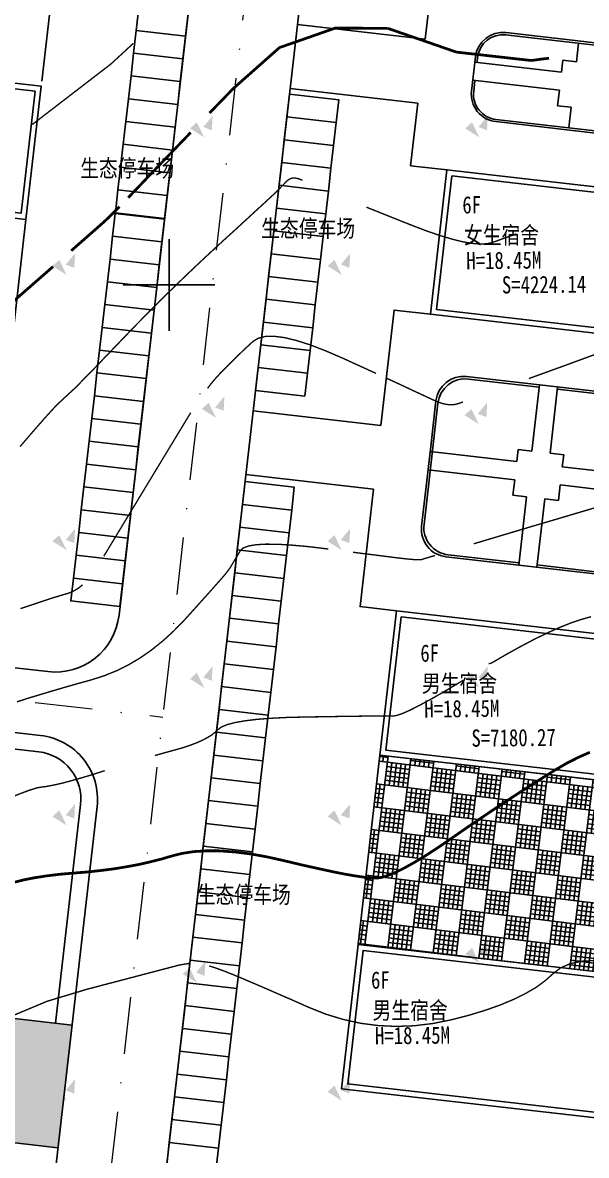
# Model space of a CAD drawing. Extents: x 496261 to 1768172, y 3738341 to 4579341.
# Drawn here: x 496884 to 496945.5, y 4379305.1 to 4379428.6 of the extents above; entities that cross this region are included whole.
import ezdxf

# ---------------------------------------------------------------- set-up
doc = ezdxf.new("R2010")
doc.units = 0
doc.header["$MEASUREMENT"] = 0
doc.linetypes.add('DASHDOT2', pattern=[0.5, 0.25, -0.125, 0, -0.125])
doc.layers.get('0').update_dxf_attribs({"color": 8, "linetype": 'CONTINUOUS'})
for name, color, linetype in [('0-road', 33, 'CONTINUOUS'), ('DGX', 8, 'CONTINUOUS'), ('DMTZ', 8, 'CONTINUOUS'), ('DXPM', 7, 'CONTINUOUS'), ('GN-草地', 7, 'CONTINUOUS'), ('pl-pudi01', 25, 'CONTINUOUS'), ('PUB_TEXT', 7, 'CONTINUOUS'), ('TK', 8, 'CONTINUOUS'), ('WALL', 2, 'CONTINUOUS'), ('停车位', 8, 'CONTINUOUS'), ('建筑轮廓', 2, 'CONTINUOUS'), ('细线', 7, 'CONTINUOUS'), ('车行道', 5, 'CONTINUOUS'), ('铺地', 25, 'CONTINUOUS')]:
    doc.layers.add(name, color=color, linetype=linetype)
doc.layers.add('道路红线', color=1, linetype='CONTINUOUS', lineweight=0)
doc.styles.add('HT', font='simhei.ttf', dxfattribs={"width": 0.8})

# ---------------------------------------------------------------- blocks, each defined once
blk = doc.blocks.new('gc090')
for points in [[(1.07, 1.45, 0, 1, 0), (0.52, 0.05, 1, 1, 0)], [(-1.02, 0.41, 1, 0, 0), (0.15, -0.9, 0, 0, 0)]]:
    blk.add_lwpolyline(points, format="xyseb")
blk = doc.blocks.new('SEDWWWW')
blk.add_line((4001306, -5831821), (4001306, -5825461))
at = {"layer": 'WALL', "color": 6, "ltscale": 10}
for points in [[(4001786, -5832061), (4001306, -5832061), (4001306, -5825221), (4001786, -5825221)], [(4005386, -5841061), (4005386, -5861821)], [(4005586, -5841061), (4005586, -5861821)], [(4009026, -5841061), (4009026, -5847921), (4012626, -5847921), (4012626, -5854961), (4009026, -5854961), (4009026, -5861821)], [(4009226, -5841061), (4009226, -5847721), (4012826, -5847721), (4012826, -5855161), (4009226, -5855161), (4009226, -5861821)], [(4001786, -5877661), (4001306, -5877661), (4001306, -5870821), (4001786, -5870821)]]:
    blk.add_lwpolyline(points, dxfattribs=at)
at = {"layer": 'WALL', "ltscale": 10}
for points in [[(4001786, -5841061), (4038026, -5841061), (4038026, -5825221), (4001786, -5825221)], [(4002386, -5840461), (4037426, -5840461), (4037426, -5825821), (4002386, -5825821)], [(4001786, -5861821), (4038026, -5861821), (4038026, -5877661), (4001786, -5877661)], [(4002386, -5862421), (4037426, -5862421), (4037426, -5877061), (4002386, -5877061)]]:
    blk.add_lwpolyline(points, close=True, dxfattribs=at)
for points in [[(4002386, -5832061), (4005686, -5832061), (4005686, -5825821)], [(4002386, -5832661), (4006286, -5832661), (4006286, -5825821)], [(4002386, -5870221), (4006286, -5870221), (4006286, -5877061)], [(4002386, -5870821), (4005686, -5870821), (4005686, -5877061)]]:
    blk.add_lwpolyline(points, dxfattribs=at)
blk = doc.blocks.new('ERE3R23')
at = {"layer": 'WALL', "color": 6, "ltscale": 10}
for p, q in [((3909157, -5838277), (3909157, -5831437)), ((3909757, -5831437), (3909157, -5831437)), ((3909757, -5838277), (3909157, -5838277))]:
    blk.add_line(p, q, dxfattribs=at)
at = {"layer": 'WALL', "ltscale": 10}
for points in [[(3909757, -5847277), (3953197, -5847277), (3953197, -5831437), (3909757, -5831437)], [(3910357, -5846677), (3952597, -5846677), (3952597, -5832037), (3910357, -5832037)]]:
    blk.add_lwpolyline(points, close=True, dxfattribs=at)
for points in [[(3910357, -5838277), (3913597, -5838277), (3913597, -5832037)], [(3910357, -5838877), (3914197, -5838877), (3914197, -5832037)]]:
    blk.add_lwpolyline(points, dxfattribs=at)

msp = doc.modelspace()

# ---------------------------------------------------------------- hatches: boundary and pattern name
at = {"layer": 'GN-草地'}
h = msp.add_hatch(dxfattribs=at)
h.set_pattern_fill('LZX_PAT003', color=8, scale=4, angle=353, style=0)
h.set_pattern_definition([(353, (490597.2974, 4385507.4113), (0.30467336, 2.4813654), []), (353, (490597.3583, 4385507.9075), (0.6093467, 4.9627308), [2.5, -2.5]), (353, (490597.4193, 4385508.404), (0.6093467, 4.9627308), [2.5, -2.5]), (353, (490597.48, 4385508.9), (0.6093467, 4.9627308), [2.5, -2.5]), (353, (490597.541, 4385509.3964), (0.6093467, 4.9627308), [2.5, -2.5]), (353, (490597.663, 4385510.389), (0.6093467, 4.9627308), [-2.5, 2.5]), (353, (490597.724, 4385510.885), (0.6093467, 4.9627308), [-2.5, 2.5]), (353, (490597.785, 4385511.3815), (0.6093467, 4.9627308), [-2.5, 2.5]), (353, (490597.846, 4385511.8777), (0.6093467, 4.9627308), [-2.5, 2.5]), (83, (490597.2974, 4385507.4113), (-2.4813654, 0.30467336), []), (83, (490597.7937, 4385507.3503), (-4.9627308, 0.6093467), [2.5, -2.5]), (83, (490598.29, 4385507.2894), (-4.9627308, 0.6093467), [2.5, -2.5]), (83, (490598.786, 4385507.2285), (-4.9627308, 0.6093467), [2.5, -2.5]), (83, (490599.2825, 4385507.1675), (-4.9627308, 0.6093467), [2.5, -2.5]), (83, (490600.275, 4385507.0457), (-4.9627308, 0.6093467), [-2.5, 2.5]), (83, (490600.7713, 4385506.9847), (-4.9627308, 0.6093467), [-2.5, 2.5]), (83, (490601.2676, 4385506.924), (-4.9627308, 0.6093467), [-2.5, 2.5]), (83, (490601.764, 4385506.863), (-4.9627308, 0.6093467), [-2.5, 2.5])])
h.paths.add_polyline_path([(496922.99, 4379348.76), (496920.62, 4379328.14), (496949.24, 4379324.85), (496950, 4379331.47), (496946.42, 4379331.88), (496947.27, 4379339.27), (496950.85, 4379338.86), (496951.6, 4379345.48)])
at = {"layer": '铺地'}
h = msp.add_hatch(dxfattribs=at)
h.set_pattern_fill('GRAVEL', color=8, scale=8, angle=90, style=0)
h.set_pattern_definition([(318.0128, (496845.26926, 4379273.4613), (72.00002, -63.9999754), [1.0763, -106.5527]), (274.9697, (496846.06926, 4379272.7413), (-7.9999444, 96.0000072), [1.84694, -182.8474]), (222.5104, (496846.22926, 4379270.9013), (88.0000578, 79.9999385), [1.3023, -128.92826]), (357.2737, (496848.22926, 4379267.7813), (-160.0000035, 7.9999449), [1.6819, -166.50846]), (22.8337, (496849.90926, 4379267.7013), (-95.9999655, -40.0000932), [1.64924, -163.27498]), (87.2737, (496851.42926, 4379268.3413), (-7.9999449, -160.0000035), [1.6819, -166.50846]), (127.6942, (496851.50926, 4379270.0213), (79.99993835, -104.00004714), [2.22423, -220.1988]), (162.2553, (496850.14926, 4379271.7813), (-175.999978, 56.0000605), [2.0999, -207.89057]), (211.4296, (496848.14926, 4379272.4213), (-103.999951, -64.000081), [1.6876, -167.07258]), (265.2364, (496846.70926, 4379271.5413), (7.9999195, 88.0000087), [1.92666, -94.4061]), (312.3974, (496846.54926, 4379269.6213), (87.9999506, -96.000046), [2.49158, -246.667]), (228.8141, (496848.30926, 4379275.7013), (-47.9999704, -56.0000305), [0.8504, -84.19075]), (261.4692, (496847.74926, 4379275.0613), (16.0000482, 103.9999886), [1.6179, -160.17209]), (315, (496847.509, 4379273.4613), (8, 1e-06), [1.13137, -10.18234]), (293.1986, (496846.5493, 4379272.9013), (-16.000016, 39.9999955), [0.60926, -60.31692]), (21.8014, (496846.7893, 4379272.3413), (-24.000001, -8.000003), [0.86162, -42.2197]), (120.9638, (496847.5893, 4379272.6613), (-16.000023, 23.999982), [1.39943, -45.2482]), (251.565, (496846.8693, 4379273.8613), (7.999985, 16.000005), [1.01193, -24.2863]), (106.3895, (496846.78926, 4379267.7013), (-23.9999533, 80.0000141), [1.4176, -140.34276]), (160.3462, (496846.38926, 4379269.0613), (88.0000217, -31.9999492), [1.1893, -117.73926]), (23.1986, (496845.2693, 4379273.8613), (-39.999996, -16.000016), [1.21852, -59.70766]), (73.6105, (496846.38926, 4379274.3413), (-23.99993, -80.000021), [1.4176, -140.34276]), (69.444, (496851.7493, 4379267.7013), (-15.999962, -40.000017), [1.36704, -66.985]), (24.7751, (496852.22926, 4379268.9813), (-88.0000216, -39.9999503), [1.14542, -113.39714]), (156.8014, (496853.2693, 4379273.9413), (-40, 16.000005), [1.21852, -59.70766]), (107.354, (496852.14926, 4379274.4213), (31.9999711, -104.0000115), [1.34105, -132.7634]), (159.444, (496853.2693, 4379270.0213), (40.000017, -15.999962), [0.68352, -67.6685]), (191.3099, (496853.2693, 4379273.4613), (-32.000005, -7.999986), [0.40792, -40.38423]), (255.9638, (496852.8693, 4379273.3813), (7.99998, 24.000006), [1.64924, -31.3356]), (276.009, (496852.46926, 4379271.7813), (-8.0000062, 79.9999968), [1.5284, -151.31138]), (33.69, (496848.3093, 4379272.6613), (-15.999995, -8.000013), [1.15378, -27.69063]), (83.1572, (496849.26926, 4379273.3013), (16.0000442, 135.99999725), [2.01435, -199.4205]), (150.9454, (496849.50926, 4379275.3013), (56.0000077, -31.999992), [0.82365, -81.5414]), (180, (496848.789, 4379275.701), (-8, -8), [0.48, -7.52]), (210.2564, (496852.22926, 4379271.6213), (56.000015, 31.9999672), [1.1114, -110.02816]), (138.0128, (496851.26926, 4379271.0613), (-72.00002, 63.9999754), [2.15258, -105.47642]), (90, (496849.669, 4379272.501), (-8, 8), [2.08, -5.92]), (55.3048, (496849.66926, 4379274.5813), (-56.0000573, -79.9999622), [1.2649, -125.2262]), (344.0546, (496850.3893, 4379275.6213), (32.000002, -7.999994), [1.1648, -57.07606]), (297.646, (496851.50926, 4379275.3013), (80.0000838, -151.9999548), [1.89652, -187.7558]), (265.4261, (496852.38926, 4379273.6213), (-7.9999433, -104.0000056), [2.0064, -198.6326])])
h.paths.add_polyline_path([(496812.28, 4379322.53), (496780.19, 4379326.21), (496782.16, 4379343.35), (496763.58, 4379345.49), (496762.44, 4379335.59), (496769.52, 4379334.78), (496765.61, 4379300.73), (496758.53, 4379301.54), (496756.85, 4379286.84), (496768.69, 4379285.48), (496768.97, 4379287.89), (496773.44, 4379287.38), (496773.16, 4379284.97), (496775.2, 4379284.73), (496811.34, 4379313.43)])
h.paths.add_polyline_path([(496788.42, 4379312.7), (496783.95, 4379313.21), (496784.47, 4379317.68), (496788.94, 4379317.17)], flags=16)
h.paths.add_polyline_path([(496787.15, 4379302.78), (496786.63, 4379298.31), (496782.16, 4379298.83), (496782.67, 4379303.3)], flags=16)
h.paths.add_polyline_path([(496776.5, 4379314.02), (496772.03, 4379314.54), (496772.54, 4379319.01), (496777.01, 4379318.49)], flags=16)
h.paths.add_polyline_path([(496775.36, 4379304.14), (496774.85, 4379299.67), (496770.38, 4379300.18), (496770.89, 4379304.65)], flags=16)
h.paths.add_polyline_path([(496889.42, 4379319.32), (496870.84, 4379321.46), (496870.2, 4379315.88), (496838.11, 4379319.56), (496836.99, 4379309.83), (496865.12, 4379274.41), (496868.26, 4379274.05), (496868.55, 4379276.56), (496873.02, 4379276.05), (496872.73, 4379273.54), (496884.01, 4379272.24), (496885.69, 4379286.87), (496879.75, 4379287.55), (496881.94, 4379306.63), (496887.88, 4379305.95)])
h.paths.add_polyline_path([(496860.19, 4379309.01), (496864.66, 4379308.5), (496864.15, 4379304.02), (496859.68, 4379304.54)], flags=16)
h.paths.add_polyline_path([(496858.52, 4379294.44), (496862.99, 4379293.93), (496862.48, 4379289.46), (496858.01, 4379289.97)], flags=16)
h.paths.add_polyline_path([(496872.13, 4379307.76), (496876.6, 4379307.25), (496876.08, 4379302.77), (496871.61, 4379303.29)], flags=16)
h.paths.add_polyline_path([(496870.45, 4379293.15), (496874.92, 4379292.63), (496874.41, 4379288.16), (496869.94, 4379288.68)], flags=16)

# ---------------------------------------------------------------- linework, layer by layer
at = {"elevation": 1400.7}
for points in [[(496888.12, 4379439.53), (496886.13, 4379422.2)], [(496884.4, 4379407.14), (496882.84, 4379393.54)], [(496870.84, 4379321.46), (496889.42, 4379319.32)], [(496887.88, 4379305.95), (496881.94, 4379306.63), (496879.75, 4379287.55), (496885.69, 4379286.87)]]:
    msp.add_lwpolyline(points, dxfattribs=at)
at = {"layer": '0-road', "linetype": 'Continuous', "ltscale": 5}
for p, q in [((496927.92, 4379426.79, 1400.7), (496914.02, 4379428.38, 1400.7)), ((496927.13, 4379419.83, 1400.7), (496913.22, 4379421.43, 1400.7)), ((496923.09, 4379384.7), (496909.18, 4379386.29)), ((496922.29, 4379377.74), (496908.38, 4379379.34))]:
    msp.add_line(p, q, dxfattribs=at)
at = {"layer": '0-road', "color": 8, "linetype": 'Continuous', "ltscale": 5, "elevation": 1400.7}
for points in [[(496932.68, 4379433.17), (496928.71, 4379433.62), (496927.92, 4379426.79)], [(496927.13, 4379419.83), (496926.34, 4379413), (496930.31, 4379412.54)], [(496928.51, 4379396.81), (496924.53, 4379397.26), (496923.09, 4379384.7)], [(496922.29, 4379377.74), (496920.83, 4379364.95), (496924.8, 4379364.5)]]:
    msp.add_lwpolyline(points, dxfattribs=at)
at = {"layer": 'DGX', "color": 8, "linetype": 'Continuous'}
for points, const_width, elevation in [([(496906.97, 4379421.38), (496912.04, 4379425.87), (496918.13, 4379428), (496923.85, 4379427.97)], 0.3, 1407.5), ([(496923.85, 4379427.97), (496931.33, 4379425.38)], 0.3, 1407.5), ([(496885.1, 4379417.5), (496893.67, 4379424.09), (496896.09, 4379426.32)], 0.15, 1408), ([(496931.33, 4379425.38), (496939.52, 4379424.46)], 0.3, 1407.5), ([(496939.52, 4379424.46), (496940.54, 4379424.61), (496941.44, 4379424.71)], 0.3, 1407.5), ([(496904.41, 4379418.73), (496905.52, 4379419.88), (496906.83, 4379421.23), (496906.97, 4379421.38)], 0.3, 1407.5), ([(496895.54, 4379409.51), (496896.06, 4379410.05), (496896.94, 4379410.97), (496897.96, 4379412.04), (496899.13, 4379413.26), (496900.38, 4379414.56), (496901.64, 4379415.87), (496902.36, 4379416.62)], 0.3, 1407.5), ([(496883.75, 4379382.38), (496884.77, 4379383.57), (496885.66, 4379384.59), (496886.4, 4379385.44), (496887.02, 4379386.12), (496887.49, 4379386.63), (496887.83, 4379386.98), (496888.09, 4379387.23), (496888.34, 4379387.46), (496888.57, 4379387.68), (496888.78, 4379387.87), (496888.97, 4379388.05), (496889.15, 4379388.22), (496889.31, 4379388.36), (496889.45, 4379388.49), (496889.66, 4379388.68), (496890.02, 4379389.03), (496890.51, 4379389.54), (496891.16, 4379390.2), (496891.95, 4379391.01), (496892.88, 4379391.98), (496893.96, 4379393.1), (496895.19, 4379394.38), (496896.49, 4379395.73), (496897.81, 4379397.06), (496899.13, 4379398.39), (496900.47, 4379399.7), (496901.81, 4379401), (496903.17, 4379402.29), (496904.53, 4379403.56), (496905.91, 4379404.83), (496907.21, 4379406.01), (496908.35, 4379407.06), (496909.33, 4379407.96), (496910.16, 4379408.72), (496910.82, 4379409.33), (496911.33, 4379409.8), (496911.68, 4379410.13), (496911.87, 4379410.31), (496911.98, 4379410.43), (496912.09, 4379410.55), (496912.2, 4379410.67), (496912.32, 4379410.79), (496912.44, 4379410.91), (496912.57, 4379411.04), (496912.69, 4379411.17), (496912.82, 4379411.3), (496912.96, 4379411.42), (496913.1, 4379411.52), (496913.25, 4379411.59), (496913.41, 4379411.64), (496913.58, 4379411.66), (496913.76, 4379411.65), (496913.94, 4379411.62), (496914.13, 4379411.57), (496914.36, 4379411.49), (496914.56, 4379411.41)], 0.15, 1407), ([(496889.33, 4379403.73), (496889.92, 4379404.25), (496891.06, 4379405.25), (496891.96, 4379406.04), (496892.63, 4379406.63), (496893.05, 4379407.01), (496893.24, 4379407.19), (496893.32, 4379407.27), (496893.39, 4379407.34), (496893.47, 4379407.42), (496893.54, 4379407.49), (496893.62, 4379407.57), (496893.7, 4379407.64), (496893.77, 4379407.71), (496893.85, 4379407.78), (496894, 4379407.93), (496894.3, 4379408.23), (496894.6, 4379408.54)], 0.3, 1407.5), ([(496921.52, 4379408.48), (496922.22, 4379408.2), (496923.55, 4379407.67), (496925, 4379407.09), (496926.58, 4379406.46), (496928.16, 4379405.86), (496929.59, 4379405.37), (496930.88, 4379404.99), (496932.04, 4379404.7), (496933.06, 4379404.53), (496933.93, 4379404.46), (496934.67, 4379404.49), (496935.26, 4379404.63), (496935.9, 4379404.86), (496936.75, 4379405.17), (496937.82, 4379405.55), (496937.88, 4379405.58)], 0.15, 1407), ([(496882.41, 4379397.68), (496883.19, 4379398.36), (496885.1, 4379400.03), (496886.94, 4379401.64), (496887.36, 4379402.01)], 0.3, 1407.5), ([(496939.24, 4379389.8), (496940.26, 4379390.17), (496942.69, 4379391.05), (496945.12, 4379391.94), (496947.27, 4379392.73), (496949.13, 4379393.41), (496950.71, 4379394), (496952.01, 4379394.5), (496953.02, 4379394.89), (496953.75, 4379395.18), (496954.19, 4379395.38), (496954.53, 4379395.53), (496954.95, 4379395.7), (496955.46, 4379395.88), (496956.05, 4379396.07), (496956.72, 4379396.27), (496956.99, 4379396.35)], 0.15, 1406.5), ([(496904.2, 4379388.73), (496904.53, 4379389.17), (496905.02, 4379389.76), (496905.48, 4379390.26), (496905.92, 4379390.72), (496906.36, 4379391.17), (496906.82, 4379391.62), (496907.27, 4379392.07), (496907.74, 4379392.52), (496908.2, 4379392.97), (496908.68, 4379393.41), (496909.16, 4379393.85), (496909.73, 4379394.2), (496910.5, 4379394.39), (496911.45, 4379394.41), (496912.59, 4379394.26), (496913.92, 4379393.94), (496915.43, 4379393.46), (496917.13, 4379392.8), (496919.02, 4379391.98), (496920.91, 4379391.12), (496922.57, 4379390.36)], 0.15, 1406.5), ([(496923.65, 4379389.86), (496924.1, 4379389.66), (496925.4, 4379389.06), (496926.5, 4379388.54), (496927.41, 4379388.12), (496928.13, 4379387.78), (496928.65, 4379387.54), (496929.06, 4379387.35), (496929.45, 4379387.2), (496929.82, 4379387.08), (496930.17, 4379387), (496930.5, 4379386.95), (496930.81, 4379386.94), (496931.09, 4379386.96), (496931.36, 4379387.02), (496931.76, 4379387.15), (496932.06, 4379387.25)], 0.15, 1406.5), ([(496892.88, 4379370.43), (496902.36, 4379386.08)], 0.15, 1406.5), ([(496933.23, 4379371.79), (496934.19, 4379372.08), (496936.54, 4379372.78), (496939.25, 4379373.59), (496941.97, 4379374.39), (496944.33, 4379375.09), (496946.35, 4379375.69), (496948.01, 4379376.18), (496949.33, 4379376.56), (496950.29, 4379376.84), (496950.9, 4379377.01), (496951.16, 4379377.07), (496951.26, 4379377.09), (496951.36, 4379377.11), (496951.48, 4379377.15), (496951.61, 4379377.19), (496951.75, 4379377.24), (496951.91, 4379377.3), (496952.07, 4379377.37), (496952.25, 4379377.45), (496952.38, 4379377.51)], 0.15, 1406), ([(496883.42, 4379354.57), (496884.74, 4379354.99), (496886.07, 4379355.39), (496887.41, 4379355.79), (496888.77, 4379356.19), (496890.14, 4379356.58), (496891.53, 4379356.96), (496892.91, 4379357.4), (496894.25, 4379357.94), (496895.57, 4379358.59), (496896.85, 4379359.35), (496898.11, 4379360.23), (496899.33, 4379361.21), (496900.52, 4379362.3), (496901.68, 4379363.49), (496902.76, 4379364.68), (496903.7, 4379365.73), (496904.52, 4379366.64), (496905.2, 4379367.41), (496905.76, 4379368.04), (496906.18, 4379368.54), (496906.46, 4379368.9), (496906.62, 4379369.12), (496906.72, 4379369.28), (496906.83, 4379369.47), (496906.96, 4379369.68), (496907.09, 4379369.91), (496907.24, 4379370.16), (496907.41, 4379370.43), (496907.59, 4379370.73), (496907.78, 4379371.05), (496908.1, 4379371.34), (496908.67, 4379371.55), (496909.49, 4379371.69), (496910.55, 4379371.75), (496911.86, 4379371.74), (496913.41, 4379371.64), (496915.22, 4379371.48), (496917.27, 4379371.23), (496917.36, 4379371.22)], 0.15, 1406), ([(496920.05, 4379370.87), (496921.12, 4379370.73), (496922.68, 4379370.54), (496923.98, 4379370.37), (496925.04, 4379370.24), (496925.85, 4379370.15), (496926.42, 4379370.09), (496926.74, 4379370.07), (496926.92, 4379370.06), (496927.08, 4379370.06), (496927.22, 4379370.06), (496927.34, 4379370.06), (496927.44, 4379370.06), (496927.51, 4379370.07), (496927.57, 4379370.08), (496927.6, 4379370.09), (496927.8, 4379370.16), (496928.36, 4379370.33), (496929, 4379370.52)], 0.15, 1406), ([(496883.8, 4379364.73), (496884.88, 4379365.09), (496885.84, 4379365.41), (496886.68, 4379365.68), (496887.4, 4379365.92), (496888, 4379366.1), (496888.48, 4379366.25), (496888.84, 4379366.35), (496889.13, 4379366.44), (496889.42, 4379366.56), (496889.69, 4379366.7), (496889.97, 4379366.86), (496890.23, 4379367.04), (496890.49, 4379367.25), (496890.58, 4379367.33)], 0.15, 1406.5), ([(496935.05, 4379358.75), (496935.1, 4379358.76), (496936.84, 4379359.77), (496938.47, 4379360.67), (496939.98, 4379361.46), (496941.39, 4379362.14), (496942.68, 4379362.71), (496943.87, 4379363.18), (496944.95, 4379363.54), (496946.01, 4379363.84)], 0.15, 1405.5), ([(496934.86, 4379358.73), (496935.05, 4379358.75)], 0.15, 1405.5), ([(496935.05, 4379358.72), (496935.06, 4379358.73)], 0.15, 1405.5), ([(496898.46, 4379348.71), (496898.91, 4379348.84), (496899.83, 4379349.1), (496900.72, 4379349.34), (496901.55, 4379349.58), (496902.3, 4379349.83), (496902.99, 4379350.09), (496903.6, 4379350.36), (496904.13, 4379350.64), (496904.6, 4379350.92), (496904.99, 4379351.22), (496905.31, 4379351.52), (496905.71, 4379351.82), (496906.33, 4379352.08), (496907.17, 4379352.3), (496908.24, 4379352.49), (496909.53, 4379352.65), (496911.05, 4379352.77), (496912.8, 4379352.86), (496914.77, 4379352.91), (496916.74, 4379352.94), (496918.49, 4379352.97), (496920.02, 4379352.99), (496921.33, 4379353.01), (496922.42, 4379353.02), (496923.29, 4379353.02), (496923.94, 4379353.02), (496924.37, 4379353.01), (496924.79, 4379353.07), (496925.41, 4379353.28), (496926.22, 4379353.63), (496927.23, 4379354.14), (496928.44, 4379354.79), (496929.85, 4379355.59), (496932.07, 4379356.91)], 0.15, 1405.5), ([(496882.88, 4379334.84), (496884.07, 4379335.14), (496885.33, 4379335.39), (496886.68, 4379335.6), (496888.09, 4379335.77), (496889.59, 4379335.9), (496891.1, 4379336.02), (496892.56, 4379336.18), (496893.96, 4379336.36), (496895.31, 4379336.58), (496896.62, 4379336.82), (496897.87, 4379337.1), (496899.07, 4379337.4), (496900.22, 4379337.74), (496901.39, 4379338.04), (496902.68, 4379338.24), (496904.07, 4379338.33), (496905.57, 4379338.32), (496907.17, 4379338.2), (496908.88, 4379337.99), (496910.71, 4379337.66), (496912.63, 4379337.23), (496914.52, 4379336.78), (496916.23, 4379336.4), (496917.75, 4379336.07), (496919.09, 4379335.8), (496920.24, 4379335.6), (496921.21, 4379335.46), (496922, 4379335.37), (496922.6, 4379335.35), (496923.17, 4379335.43), (496923.87, 4379335.64), (496924.69, 4379335.98), (496925.65, 4379336.45), (496926.73, 4379337.05), (496927.94, 4379337.78), (496929.27, 4379338.64), (496930.73, 4379339.64), (496932.24, 4379340.69), (496933.73, 4379341.7), (496935.18, 4379342.68), (496936.61, 4379343.63), (496938.02, 4379344.55), (496939.39, 4379345.43), (496940.74, 4379346.29), (496942.06, 4379347.11), (496943.36, 4379347.87), (496944.64, 4379348.52), (496945.89, 4379349.07)], 0.3, 1405), ([(496868.34, 4379337.39), (496869.88, 4379338.14), (496871.97, 4379339.16), (496874.36, 4379340.31), (496876.76, 4379341.45), (496878.9, 4379342.44), (496880.76, 4379343.29), (496882.36, 4379343.98), (496883.7, 4379344.53), (496884.77, 4379344.93), (496885.57, 4379345.18), (496886.1, 4379345.28), (496886.55, 4379345.33), (496887.1, 4379345.43), (496887.75, 4379345.56), (496888.5, 4379345.74), (496889.35, 4379345.97), (496890.29, 4379346.23), (496891.34, 4379346.54), (496892.48, 4379346.9), (496892.99, 4379347.06)], 0.15, 1405.5), ([(496867.92, 4379298.21), (496870.98, 4379303.31), (496872.04, 4379305.65), (496872.63, 4379307.77), (496872.78, 4379310.57), (496873.29, 4379312.39), (496874.39, 4379314.23), (496876.1, 4379316.09), (496877.18, 4379317.03), (496878.41, 4379317.95), (496881.29, 4379319.66), (496886.68, 4379321.92), (496890.98, 4379323.22), (496901.09, 4379325.87), (496902.36, 4379326.09)], 0.15, 1404.5), ([(496904.38, 4379325.78), (496904.78, 4379325.66), (496905.36, 4379325.46), (496906.03, 4379325.21), (496906.87, 4379324.88), (496907.86, 4379324.47), (496909.01, 4379323.98), (496910.32, 4379323.42), (496911.79, 4379322.78), (496913.42, 4379322.07), (496915.2, 4379321.28), (496917.08, 4379320.53), (496918.97, 4379319.95), (496920.89, 4379319.53), (496922.82, 4379319.28), (496924.77, 4379319.19), (496926.74, 4379319.26), (496928.73, 4379319.5), (496930.74, 4379319.9), (496932.68, 4379320.4), (496934.46, 4379320.94), (496936.08, 4379321.51), (496937.54, 4379322.12), (496938.85, 4379322.76), (496940, 4379323.43), (496940.99, 4379324.15), (496941.82, 4379324.89), (496942.68, 4379325.56), (496943.75, 4379326.03), (496945.03, 4379326.3), (496946.53, 4379326.37)], 0.15, 1404.5)]:
    msp.add_lwpolyline(points, dxfattribs=dict(at, const_width=const_width, elevation=elevation))
at = {"layer": 'DGX', "color": 8, "linetype": 'Continuous', "const_width": 0.15}
msp.add_lwpolyline([(496733.36, 4379141.7, 0.000002), (496728.88, 4379138.16, 0.000366)], format="xyb", dxfattribs=at)
at = {"layer": 'DXPM', "color": 42}
for p, q in [((496944.43, 4379424.33), (496944.66, 4379426.35)), ((496933.34, 4379424.29), (496942.79, 4379423.21)), ((496942.79, 4379423.21), (496942.94, 4379424.5)), ((496942.94, 4379424.5), (496944.43, 4379424.33)), ((496942.56, 4379421.22), (496933.11, 4379422.31)), ((496942.37, 4379419.54), (496942.56, 4379421.22)), ((496943.86, 4379419.37), (496942.37, 4379419.54)), ((496943.6, 4379417.13), (496943.86, 4379419.37)), ((496939.56, 4379381.88), (496940.38, 4379389.1)), ((496941.54, 4379381.65), (496942.37, 4379388.87)), ((496937.92, 4379380.76), (496938.06, 4379382.05)), ((496938.06, 4379382.05), (496939.56, 4379381.88)), ((496928.47, 4379381.84), (496937.92, 4379380.76)), ((496941.54, 4379381.65), (496943.03, 4379381.48)), ((496943.03, 4379381.48), (496942.88, 4379380.19)), ((496937.69, 4379378.77), (496928.24, 4379379.85)), ((496942.88, 4379380.19), (496947.7, 4379379.63)), ((496937.49, 4379377.08), (496937.69, 4379378.77)), ((496938.98, 4379376.91), (496937.49, 4379377.08)), ((496942.66, 4379378.2), (496942.46, 4379376.51)), ((496947.47, 4379377.65), (496942.66, 4379378.2)), ((496938.13, 4379369.47), (496938.98, 4379376.91)), ((496940.12, 4379369.24), (496940.97, 4379376.69)), ((496942.46, 4379376.51), (496940.97, 4379376.69))]:
    msp.add_line(p, q, dxfattribs=at)
at = {"layer": 'pl-pudi01'}
msp.add_ellipse((496973.86, 4379295.08), major_axis=(-26.7, 5.51), ratio=0.505793, start_param=4.076025, end_param=6.657397, dxfattribs=at)
at = {"layer": 'TK', "color": 8, "linetype": 'Continuous'}
for p, q in [((496900, 4379395), (496900, 4379405)), ((496895, 4379400), (496905, 4379400))]:
    msp.add_line(p, q, dxfattribs=at)
at = {"layer": '停车位', "color": 8, "elevation": 1400.7}
for points in [[(496902.08, 4379429.61), (496896.71, 4379430.23), (496896.43, 4379427.75), (496901.79, 4379427.13)], [(496901.79, 4379427.13), (496896.43, 4379427.75), (496896.14, 4379425.26), (496901.51, 4379424.65)], [(496901.51, 4379424.65), (496896.14, 4379425.26), (496895.86, 4379422.78), (496901.22, 4379422.16)], [(496901.51, 4379424.65), (496896.14, 4379425.26), (496895.86, 4379422.78), (496901.22, 4379422.16)], [(496901.22, 4379422.16), (496895.86, 4379422.78), (496895.57, 4379420.29), (496900.94, 4379419.68)], [(496900.94, 4379419.68), (496895.57, 4379420.29), (496895.29, 4379417.81), (496900.65, 4379417.19)], [(496913.14, 4379420.79), (496918.51, 4379420.18), (496918.22, 4379417.69), (496912.86, 4379418.31)], [(496912.86, 4379418.31), (496918.22, 4379417.69), (496917.94, 4379415.21), (496912.57, 4379415.83)], [(496900.65, 4379417.19), (496895.29, 4379417.81), (496895, 4379415.33), (496900.37, 4379414.71)], [(496912.57, 4379415.83), (496917.94, 4379415.21), (496917.65, 4379412.73), (496912.29, 4379413.34)], [(496912.57, 4379415.83), (496917.94, 4379415.21), (496917.65, 4379412.73), (496912.29, 4379413.34)], [(496900.37, 4379414.71), (496895, 4379415.33), (496894.72, 4379412.84), (496900.08, 4379412.23)], [(496912.29, 4379413.34), (496917.65, 4379412.73), (496917.37, 4379410.24), (496912, 4379410.86)], [(496900.08, 4379412.23), (496894.72, 4379412.84), (496894.43, 4379410.36), (496899.8, 4379409.74)], [(496900.08, 4379412.23), (496894.72, 4379412.84), (496894.43, 4379410.36), (496899.8, 4379409.74)], [(496912, 4379410.86), (496917.37, 4379410.24), (496917.08, 4379407.76), (496911.72, 4379408.38)], [(496899.8, 4379409.74), (496894.43, 4379410.36), (496894.15, 4379407.88), (496899.51, 4379407.26)], [(496911.72, 4379408.38), (496917.08, 4379407.76), (496916.8, 4379405.28), (496911.43, 4379405.89)], [(496899.5, 4379407.18), (496894.14, 4379407.79), (496893.85, 4379405.31), (496899.22, 4379404.69)], [(496911.43, 4379405.89), (496916.8, 4379405.28), (496916.51, 4379402.79), (496911.15, 4379403.41)], [(496911.43, 4379405.89), (496916.8, 4379405.28), (496916.51, 4379402.79), (496911.15, 4379403.41)], [(496899.22, 4379404.69), (496893.85, 4379405.31), (496893.57, 4379402.82), (496898.93, 4379402.21)], [(496911.15, 4379403.41), (496916.51, 4379402.79), (496916.23, 4379400.31), (496910.86, 4379400.92)], [(496898.93, 4379402.21), (496893.57, 4379402.82), (496893.28, 4379400.34), (496898.65, 4379399.73)], [(496910.86, 4379400.92), (496916.23, 4379400.31), (496915.94, 4379397.82), (496910.58, 4379398.44)], [(496898.65, 4379399.73), (496893.28, 4379400.34), (496893, 4379397.86), (496898.36, 4379397.24)], [(496898.65, 4379399.73), (496893.28, 4379400.34), (496893, 4379397.86), (496898.36, 4379397.24)], [(496910.58, 4379398.44), (496915.94, 4379397.82), (496915.66, 4379395.34), (496910.29, 4379395.96)], [(496898.36, 4379397.24), (496893, 4379397.86), (496892.71, 4379395.37), (496898.08, 4379394.76)], [(496910.29, 4379395.96), (496915.66, 4379395.34), (496915.37, 4379392.86), (496910.01, 4379393.47)], [(496910.29, 4379395.96), (496915.66, 4379395.34), (496915.37, 4379392.86), (496910.01, 4379393.47)], [(496898.08, 4379394.76), (496892.71, 4379395.37), (496892.43, 4379392.89), (496897.79, 4379392.27)], [(496910.01, 4379393.47), (496915.37, 4379392.86), (496915.09, 4379390.37), (496909.72, 4379390.99)], [(496897.79, 4379392.27), (496892.43, 4379392.89), (496892.14, 4379390.41), (496897.51, 4379389.79)], [(496909.72, 4379390.99), (496915.09, 4379390.37), (496914.8, 4379387.89), (496909.44, 4379388.51)], [(496897.51, 4379389.79), (496892.14, 4379390.41), (496891.86, 4379387.92), (496897.22, 4379387.31)], [(496897.22, 4379387.31), (496891.86, 4379387.92), (496891.57, 4379385.44), (496896.94, 4379384.82)], [(496897.22, 4379387.31), (496891.86, 4379387.92), (496891.57, 4379385.44), (496896.94, 4379384.82)], [(496896.94, 4379384.82), (496891.57, 4379385.44), (496891.29, 4379382.96), (496896.65, 4379382.34)], [(496896.65, 4379382.34), (496891.29, 4379382.96), (496891, 4379380.47), (496896.37, 4379379.86)], [(496896.37, 4379379.86), (496891, 4379380.47), (496890.72, 4379377.99), (496896.08, 4379377.37)], [(496908.3, 4379378.57), (496913.66, 4379377.96), (496913.38, 4379375.47), (496908.01, 4379376.09)], [(496896.08, 4379377.37), (496890.72, 4379377.99), (496890.43, 4379375.5), (496895.79, 4379374.89)], [(496908.01, 4379376.09), (496913.38, 4379375.47), (496913.09, 4379372.99), (496907.73, 4379373.6)], [(496908.01, 4379376.09), (496913.38, 4379375.47), (496913.09, 4379372.99), (496907.73, 4379373.6)], [(496895.79, 4379374.89), (496890.43, 4379375.5), (496890.15, 4379373.02), (496895.51, 4379372.4)], [(496895.79, 4379374.89), (496890.43, 4379375.5), (496890.15, 4379373.02), (496895.51, 4379372.4)], [(496907.73, 4379373.6), (496913.09, 4379372.99), (496912.81, 4379370.5), (496907.44, 4379371.12)], [(496895.51, 4379372.4), (496890.15, 4379373.02), (496889.86, 4379370.54), (496895.22, 4379369.92)], [(496907.44, 4379371.12), (496912.81, 4379370.5), (496912.52, 4379368.02), (496907.16, 4379368.64)], [(496895.22, 4379369.92), (496889.86, 4379370.54), (496889.57, 4379368.05), (496894.94, 4379367.44)], [(496907.16, 4379368.64), (496912.52, 4379368.02), (496912.24, 4379365.54), (496906.87, 4379366.15)], [(496894.94, 4379367.44), (496889.57, 4379368.05), (496889.29, 4379365.57), (496894.65, 4379364.95)], [(496906.87, 4379366.15), (496912.24, 4379365.54), (496911.95, 4379363.05), (496906.59, 4379363.67)], [(496906.87, 4379366.15), (496912.24, 4379365.54), (496911.95, 4379363.05), (496906.59, 4379363.67)], [(496906.59, 4379363.67), (496911.95, 4379363.05), (496911.67, 4379360.57), (496906.3, 4379361.19)], [(496906.3, 4379361.19), (496911.67, 4379360.57), (496911.38, 4379358.09), (496906.02, 4379358.7)], [(496906.02, 4379358.7), (496911.38, 4379358.09), (496911.1, 4379355.6), (496905.73, 4379356.22)], [(496905.73, 4379356.22), (496911.1, 4379355.6), (496910.81, 4379353.12), (496905.45, 4379353.73)], [(496905.73, 4379356.22), (496911.1, 4379355.6), (496910.81, 4379353.12), (496905.45, 4379353.73)], [(496905.45, 4379353.73), (496910.81, 4379353.12), (496910.52, 4379350.63), (496905.16, 4379351.25)], [(496905.16, 4379351.25), (496910.52, 4379350.63), (496910.24, 4379348.15), (496904.88, 4379348.77)], [(496904.88, 4379348.77), (496910.24, 4379348.15), (496909.95, 4379345.67), (496904.59, 4379346.28)], [(496904.59, 4379346.28), (496909.95, 4379345.67), (496909.67, 4379343.18), (496904.3, 4379343.8)], [(496904.59, 4379346.28), (496909.95, 4379345.67), (496909.67, 4379343.18), (496904.3, 4379343.8)], [(496904.3, 4379343.8), (496909.67, 4379343.18), (496909.38, 4379340.7), (496904.02, 4379341.32)], [(496904.02, 4379341.32), (496909.38, 4379340.7), (496909.1, 4379338.22), (496903.73, 4379338.83)], [(496904.02, 4379341.32), (496909.38, 4379340.7), (496909.1, 4379338.22), (496903.73, 4379338.83)], [(496903.73, 4379338.83), (496909.1, 4379338.22), (496908.81, 4379335.73), (496903.45, 4379336.35)], [(496903.45, 4379336.35), (496908.81, 4379335.73), (496908.53, 4379333.25), (496903.16, 4379333.86)], [(496903.16, 4379333.86), (496908.53, 4379333.25), (496908.24, 4379330.77), (496902.88, 4379331.38)], [(496902.88, 4379331.38), (496908.24, 4379330.77), (496907.96, 4379328.28), (496902.59, 4379328.9)], [(496902.88, 4379331.38), (496908.24, 4379330.77), (496907.96, 4379328.28), (496902.59, 4379328.9)], [(496902.59, 4379328.9), (496907.96, 4379328.28), (496907.67, 4379325.8), (496902.31, 4379326.41)], [(496902.31, 4379326.41), (496907.67, 4379325.8), (496907.39, 4379323.31), (496902.02, 4379323.93)], [(496902.31, 4379326.41), (496907.67, 4379325.8), (496907.39, 4379323.31), (496902.02, 4379323.93)], [(496902.02, 4379323.93), (496907.39, 4379323.31), (496907.1, 4379320.83), (496901.74, 4379321.45)], [(496901.74, 4379321.45), (496907.1, 4379320.83), (496906.82, 4379318.35), (496901.45, 4379318.96)], [(496901.45, 4379318.96), (496906.82, 4379318.35), (496906.53, 4379315.86), (496901.17, 4379316.48)], [(496901.17, 4379316.48), (496906.53, 4379315.86), (496906.25, 4379313.38), (496900.88, 4379314)], [(496901.17, 4379316.48), (496906.53, 4379315.86), (496906.25, 4379313.38), (496900.88, 4379314)], [(496900.88, 4379314), (496906.25, 4379313.38), (496905.96, 4379310.9), (496900.6, 4379311.51)], [(496900.6, 4379311.51), (496905.96, 4379310.9), (496905.68, 4379308.41), (496900.31, 4379309.03)], [(496900.6, 4379311.51), (496905.96, 4379310.9), (496905.68, 4379308.41), (496900.31, 4379309.03)], [(496900.31, 4379309.03), (496905.68, 4379308.41), (496905.39, 4379305.93), (496900.03, 4379306.54)], [(496900.03, 4379306.54), (496905.39, 4379305.93), (496905.11, 4379303.44), (496899.74, 4379304.06)]]:
    msp.add_lwpolyline(points, close=True, dxfattribs=at)
at = {"layer": '建筑轮廓', "elevation": 1400.7}
for points in [[(496851.27, 4379425.64), (496886.06, 4379421.65), (496885.23, 4379414.4), (496885.23, 4379414.4), (496884.4, 4379407.14), (496849.61, 4379411.14)], [(496851.8, 4379424.98), (496885.4, 4379421.12), (496884.64, 4379414.46), (496883.87, 4379407.81), (496850.27, 4379411.67)]]:
    msp.add_lwpolyline(points, close=True, dxfattribs=at)
at = {"layer": '细线', "color": 62, "ltscale": 0.9}
for p, q in [((496952.95, 4379425.39), (496936.7, 4379427.26)), ((496952.98, 4379425.63), (496936.73, 4379427.5)), ((496933.41, 4379424.86), (496932.98, 4379421.12)), ((496933.65, 4379424.83), (496933.58, 4379424.27)), ((496933.35, 4379422.28), (496933.22, 4379421.1)), ((496935.64, 4379418.04), (496951.9, 4379416.17)), ((496935.62, 4379417.8), (496951.87, 4379415.94)), ((496948.68, 4379388.15), (496932.43, 4379390.01)), ((496940.36, 4379388.86), (496932.64, 4379389.75)), ((496948.65, 4379387.91), (496942.34, 4379388.63)), ((496929.32, 4379387.11), (496927.8, 4379373.91)), ((496929.1, 4379387.37), (496928.53, 4379382.41)), ((496928.53, 4379382.41), (496928.11, 4379378.67)), ((496928.11, 4379378.67), (496927.53, 4379373.7)), ((496930.17, 4379370.38), (496930.17, 4379370.38)), ((496930.17, 4379370.38), (496946.42, 4379368.52)), ((496930.44, 4379370.59), (496938.16, 4379369.71)), ((496940.14, 4379369.48), (496946.45, 4379368.75))]:
    msp.add_line(p, q, dxfattribs=at)
at = {"layer": '细线', "color": 7, "elevation": 1400.7}
msp.add_lwpolyline([(496922.99, 4379348.76), (496920.62, 4379328.14), (496949.24, 4379324.85), (496950, 4379331.47), (496946.42, 4379331.88), (496947.27, 4379339.27), (496950.85, 4379338.86), (496951.6, 4379345.48)], close=True, dxfattribs=at)
at = {"layer": '细线', "color": 62, "ltscale": 0.9}
for centre, major_axis, start_param, end_param in [((496936.39, 4379424.52), (0, 3), -0.115508, 1.455277), ((496936.39, 4379424.52), (0, 2.76), -0.115108, 1.455677), ((496935.96, 4379420.78), (0, 3), 1.455997, 3.026805), ((496935.96, 4379420.78), (0, 2.76), 1.457171, 3.027979), ((496932.3, 4379386.77), (0, 3), -0.114471, 1.456314), ((496930.78, 4379373.57), (0, 3), 1.455879, 3.026687)]:
    msp.add_ellipse(centre, major_axis=major_axis, ratio=1, start_param=start_param, end_param=end_param, dxfattribs=at)
at = {"layer": '细线', "color": 62}
for centre, start_param, end_param in [((496932.08, 4379387.03), -0.11441, 1.456374), ((496930.52, 4379373.36), 1.456608, 3.027417)]:
    msp.add_ellipse(centre, major_axis=(0, 3), ratio=1, start_param=start_param, end_param=end_param, dxfattribs=at)
at = {"layer": '车行道', "color": 5}
for p, q in [((496894.55, 4379364.01, 1400.7), (496904.46, 4379450.34, 1400.7)), ((496840.6, 4379363.16, 1400.7), (496886.79, 4379357.86, 1400.7))]:
    msp.add_line(p, q, dxfattribs=at)
at = {"layer": '车行道', "color": 5, "elevation": 1400.7}
msp.add_lwpolyline([(496902.57, 4379267.27), (497030.57, 4379252.57, 0.414214), (497038.32, 4379258.73), (497058.29, 4379432.68, 0.414214), (497052.13, 4379440.43), (496924.13, 4379455.13, 0.414214), (496916.38, 4379448.97), (496896.41, 4379275.02, 0.414214)], format="xyb", close=True, dxfattribs=at)
msp.add_lwpolyline([(496751.35, 4379238.93), (496764.99, 4379357.75, -0.414214), (496772.74, 4379363.91), (496886, 4379350.9, -0.414214), (496892.15, 4379343.15), (496878.51, 4379224.33)], format="xyb", dxfattribs=at)
at = {"layer": '车行道', "color": 95, "elevation": 1400.7}
msp.add_lwpolyline([(496765.37, 4379345.28), (496766.78, 4379357.55, -0.414214), (496772.53, 4379362.12), (496885.79, 4379349.12, -0.414214), (496890.36, 4379343.36), (496887.63, 4379319.53)], format="xyb", dxfattribs=at)
at = {"layer": '车行道', "color": 5}
msp.add_arc((496887.59, 4379364.81, 1400.7), 7, 263.4512, 353.4512, dxfattribs=at)
at = {"layer": '道路红线', "linetype": 'DASHDOT2', "ltscale": 25}
msp.add_line((496911.61, 4379460.09, 1400.7), (496884.47, 4379223.65, 1400.7), dxfattribs=at)
at = {"layer": '道路红线', "linetype": 'DASHDOT2', "ltscale": 25, "elevation": 1400.7}
msp.add_lwpolyline([(496760.22, 4379368.87), (496899.31, 4379352.9)], dxfattribs=at)

# ---------------------------------------------------------------- block references
at = {"yscale": 0.001000000163912773}
for name, p, xscale, zscale, rotation in [('ERE3R23', (500195.01, 4373188.92, 1400.7), 0.0009999999887152988, 0.001, 173.4511800755813), ('ERE3R23', (500190.83, 4373152.56, 1393.21), 0.00100000027785459, 0.0009999999999763531, 173.451181977391), ('SEDWWWW', (501600.84, 4384691.17, 1400.7), -0.0009999999887152988, 0.001, 353.4511800755813)]:
    msp.add_blockref(name, p, dxfattribs=dict(at, xscale=xscale, zscale=zscale, rotation=rotation))
at = {"layer": 'DMTZ', "color": 8, "linetype": 'Continuous'}
for p in [(496903.68, 4379416.99), (496933.68, 4379416.99), (496888.68, 4379401.99), (496918.68, 4379401.99), (496904.97, 4379386.42), (496933.62, 4379385.73), (496888.68, 4379371.99), (496918.68, 4379371.99), (496903.68, 4379356.99), (496933.68, 4379356.99), (496888.68, 4379341.99), (496918.68, 4379341.99), (496933.68, 4379326.99), (496902.89, 4379324.83), (496888.68, 4379311.99), (496918.68, 4379311.99)]:
    msp.add_blockref('gc090', p, dxfattribs=at)

# ---------------------------------------------------------------- texts
at = {"layer": 'PUB_TEXT', "color": 8, "style": 'HT', "width": 0.8}
for p in [(496890.31, 4379411.78), (496910.04, 4379405.23)]:
    msp.add_text('生态停车场', height=1.878, dxfattribs=at).set_placement(p)
at = {"layer": 'PUB_TEXT', "color": 7, "style": 'HT', "width": 0.8}
for p in [(496931.99, 4379407.79), (496927.41, 4379358.93), (496922.03, 4379323.3)]:
    msp.add_text('6F', height=1.878, rotation=0.6031, dxfattribs=at).set_placement(p)
for s, p in [('女生宿舍', (496932.15, 4379404.49)), ('男生宿舍', (496927.57, 4379355.63)), ('男生宿舍', (496922.19, 4379320))]:
    msp.add_text(s, height=1.878, dxfattribs=at).set_placement(p)
at = {"layer": 'PUB_TEXT', "style": 'HT', "width": 0.8}
for s, p in [('H=18.45M', (496932.42, 4379401.71)), ('S=4224.14', (496936.3, 4379399.07)), ('H=18.45M', (496927.84, 4379352.85)), ('S=7180.27', (496932.98, 4379349.67)), ('H=18.45M', (496922.46, 4379317.23))]:
    msp.add_text(s, height=1.878, rotation=0.6031, dxfattribs=at).set_placement(p)
msp.add_text('生态停车场', height=1.878, dxfattribs=at).set_placement((496903.02, 4379332.62, 1400.7))

doc.saveas('drawing.dxf')
